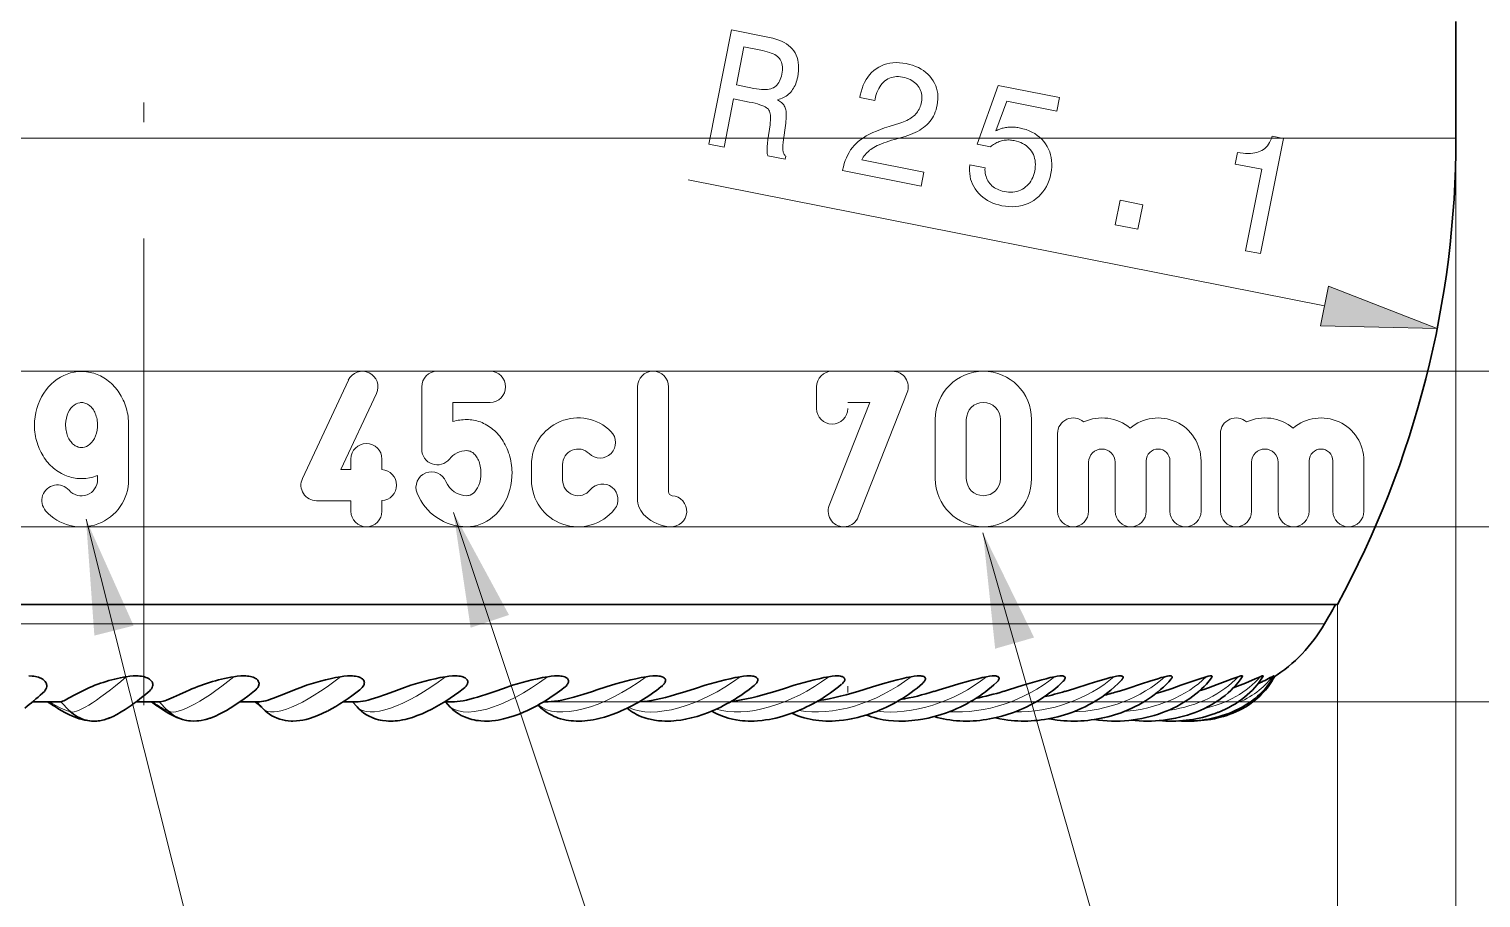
# Model space of a CAD drawing. Extents: x 0 to 420, y 0 to 594.
# Drawn here: x 141.52 to 178.87, y 260.67 to 283.02 of the extents above; entities that cross this region are included whole.
import ezdxf

# ---------------------------------------------------------------- set-up
doc = ezdxf.new("R2010")
doc.units = 0
doc.linetypes.add('DASHDOT', pattern=[18.5, 12, -3, 0.5, -3])

msp = doc.modelspace()

# ---------------------------------------------------------------- linework, layer by layer
at = {"linetype": 'DASHDOT', "lineweight": 13}
msp.add_line((144.475, 518.128), (144.475, 263.401), dxfattribs=at)
at = {"lineweight": 30, "ltscale": 0.075}
msp.add_line((178.225, 280.215), (178.225, 283.215), dxfattribs=at)
at = {"lineweight": 13}
for p, q in [((178.225, 280.215), (114.856, 280.215)), ((178.225, 280.215), (178.225, 238.784)), ((123.064, 274.215), (190.176, 274.215)), ((123.064, 270.215), (190.176, 270.215)), ((131.265, 270.215), (200.548, 270.215)), ((175.175, 268.215), (175.175, 246.641)), ((174.844, 267.715), (117.824, 267.715)), ((154.873, 265.715), (200.548, 265.715))]:
    msp.add_line(p, q, dxfattribs=at)
at = {"lineweight": 13, "ltscale": 0.417151}
msp.add_line((174.846, 275.895), (158.479, 279.145), dxfattribs=at)
at = {"lineweight": 13, "ltscale": 0.033931}
msp.add_line((153.379, 274.215), (152.022, 274.215), dxfattribs=at)
at = {"lineweight": 13, "ltscale": 0.03898}
msp.add_line((162.179, 274.215), (163.738, 274.215), dxfattribs=at)
at = {"lineweight": 13, "ltscale": 0.069773}
msp.add_line((148.554, 271.456), (149.735, 273.984), dxfattribs=at)
at = {"lineweight": 13, "ltscale": 0.040172}
msp.add_line((151.622, 273.815), (151.622, 272.208), dxfattribs=at)
at = {"lineweight": 13, "ltscale": 0.071623}
msp.add_line((157.172, 273.815), (157.172, 270.95), dxfattribs=at)
at = {"lineweight": 13, "ltscale": 0.06756}
msp.add_line((157.972, 273.815), (157.972, 271.113), dxfattribs=at)
at = {"lineweight": 13, "ltscale": 0.013986}
msp.add_line((161.779, 273.255), (161.779, 273.815), dxfattribs=at)
at = {"lineweight": 13, "ltscale": 0.054066}
msp.add_line((149.545, 271.686), (150.46, 273.646), dxfattribs=at)
at = {"lineweight": 13, "ltscale": 0.023931}
msp.add_line((153.379, 273.415), (152.422, 273.415), dxfattribs=at)
at = {"lineweight": 13, "ltscale": 0.012261}
msp.add_line((152.422, 273.415), (152.422, 272.924), dxfattribs=at)
at = {"lineweight": 13, "ltscale": 0.071295}
msp.add_line((163.15, 273.415), (162.105, 270.761), dxfattribs=at)
at = {"lineweight": 13, "ltscale": 0.014293}
msp.add_line((162.579, 273.415), (163.15, 273.415), dxfattribs=at)
at = {"lineweight": 13, "ltscale": 0.085982}
msp.add_line((164.11, 273.668), (162.85, 270.468), dxfattribs=at)
at = {"lineweight": 13, "ltscale": 0.035063}
msp.add_line((144.084, 272.832), (144.084, 271.429), dxfattribs=at)
at = {"lineweight": 13, "ltscale": 0.038042}
for p, q in [((164.831, 271.454), (164.831, 272.976)), ((165.631, 271.454), (165.631, 272.976)), ((166.509, 272.976), (166.509, 271.454)), ((167.309, 272.976), (167.309, 271.454))]:
    msp.add_line(p, q, dxfattribs=at)
at = {"lineweight": 13, "ltscale": 0.05}
for p, q in [((167.977, 272.615), (167.977, 270.615)), ((172.168, 272.615), (172.168, 270.615))]:
    msp.add_line(p, q, dxfattribs=at)
at = {"lineweight": 13, "ltscale": 0.006783}
for p, q in [((149.8, 271.686), (149.8, 271.958)), ((149.8, 270.615), (149.8, 270.886))]:
    msp.add_line(p, q, dxfattribs=at)
at = {"lineweight": 13, "ltscale": 0.006802}
for p, q in [((150.6, 271.686), (150.6, 271.958)), ((150.6, 270.615), (150.6, 270.887))]:
    msp.add_line(p, q, dxfattribs=at)
at = {"lineweight": 13, "ltscale": 0.032392}
for p, q in [((170.26, 271.911), (170.26, 270.615)), ((170.868, 271.911), (170.868, 270.615)), ((171.668, 271.911), (171.668, 270.615)), ((174.45, 271.911), (174.45, 270.615)), ((175.059, 271.911), (175.059, 270.615)), ((175.859, 271.911), (175.859, 270.615))]:
    msp.add_line(p, q, dxfattribs=at)
at = {"lineweight": 13, "ltscale": 0.002643}
msp.add_line((143.284, 271.535), (143.284, 271.429), dxfattribs=at)
at = {"lineweight": 13, "ltscale": 0.006378}
msp.add_line((149.8, 271.686), (149.545, 271.686), dxfattribs=at)
at = {"lineweight": 13, "ltscale": 0.01}
for p, q in [((154.446, 271.815), (154.446, 271.415)), ((155.246, 271.815), (155.246, 271.415))]:
    msp.add_line(p, q, dxfattribs=at)
at = {"lineweight": 13, "ltscale": 0.031471}
for p, q in [((168.777, 271.874), (168.777, 270.615)), ((169.46, 271.874), (169.46, 270.615)), ((172.968, 271.874), (172.968, 270.615)), ((173.65, 271.874), (173.65, 270.615))]:
    msp.add_line(p, q, dxfattribs=at)
at = {"lineweight": 13, "ltscale": 0.022086}
msp.add_line((149.8, 270.886), (148.916, 270.886), dxfattribs=at)
at = {"lineweight": 30}
msp.add_line((175.175, 268.215), (117.533, 268.215), dxfattribs=at)
at = {"lineweight": 13, "ltscale": 0.003986}
msp.add_line((162.579, 265.955), (162.579, 266.115), dxfattribs=at)
at = {"lineweight": 30, "ltscale": 0.004701}
msp.add_line((170.688, 265.981), (170.507, 265.928), dxfattribs=at)
at = {"lineweight": 30, "ltscale": 0.018232}
msp.add_line((142.346, 265.715), (141.617, 265.715), dxfattribs=at)
at = {"lineweight": 30, "ltscale": 0.008572}
msp.add_line((142.575, 265.472), (142.335, 265.717), dxfattribs=at)
at = {"lineweight": 30, "ltscale": 0.01565}
msp.add_line((144.906, 265.715), (144.28, 265.715), dxfattribs=at)
at = {"lineweight": 30, "ltscale": 0.007521}
msp.add_line((145.077, 265.497), (144.87, 265.715), dxfattribs=at)
at = {"lineweight": 30, "ltscale": 0.012758}
msp.add_line((147.461, 265.715), (146.95, 265.715), dxfattribs=at)
at = {"lineweight": 30, "ltscale": 0.006189}
msp.add_line((147.547, 265.533), (147.379, 265.715), dxfattribs=at)
at = {"lineweight": 30, "ltscale": 0.009625}
msp.add_line((149.989, 265.715), (149.604, 265.715), dxfattribs=at)
at = {"lineweight": 30, "ltscale": 0.004496}
msp.add_line((149.961, 265.58), (149.843, 265.715), dxfattribs=at)
at = {"lineweight": 30, "ltscale": 0.006243}
msp.add_line((152.467, 265.715), (152.217, 265.715), dxfattribs=at)
at = {"lineweight": 30, "ltscale": 0.00244}
msp.add_line((152.298, 265.64), (152.236, 265.715), dxfattribs=at)
at = {"lineweight": 30, "ltscale": 0.002699}
msp.add_line((154.873, 265.715), (154.765, 265.715), dxfattribs=at)
at = {"lineweight": 13}
for points in [[(159.005, 280.06), (159.588, 282.999), (160.571, 282.804), (160.655, 282.785), (160.734, 282.762), (160.809, 282.737), (160.878, 282.707), (160.943, 282.674), (161.002, 282.638), (161.056, 282.598), (161.106, 282.555), (161.15, 282.509), (161.19, 282.458), (161.224, 282.405), (161.253, 282.349), (161.277, 282.289), (161.295, 282.227), (161.308, 282.162), (161.316, 282.093), (161.318, 282.022), (161.315, 281.948), (161.307, 281.87), (161.293, 281.79), (161.283, 281.742), (161.271, 281.697), (161.257, 281.653), (161.242, 281.611), (161.225, 281.571), (161.206, 281.533), (161.185, 281.497), (161.163, 281.463), (161.139, 281.43), (161.114, 281.4), (161.087, 281.371), (161.058, 281.345), (161.028, 281.32), (160.996, 281.297), (160.963, 281.276), (160.928, 281.257), (160.891, 281.24), (160.853, 281.225), (160.814, 281.212), (160.772, 281.201), (160.802, 281.184), (160.829, 281.167), (160.854, 281.148), (160.877, 281.129), (160.898, 281.109), (160.917, 281.088), (160.934, 281.067), (160.949, 281.044), (160.962, 281.021), (160.973, 280.997), (160.982, 280.971), (160.989, 280.942), (160.994, 280.91), (160.998, 280.874), (161, 280.836), (161.001, 280.794), (161, 280.75), (160.997, 280.702), (160.992, 280.652), (160.986, 280.598), (160.922, 280.114), (160.918, 280.083), (160.915, 280.054), (160.913, 280.027), (160.911, 280.001), (160.91, 279.977), (160.91, 279.954), (160.91, 279.933), (160.912, 279.913), (160.913, 279.895), (160.916, 279.879), (160.919, 279.863), (160.923, 279.849), (160.928, 279.834), (160.934, 279.821), (160.941, 279.808), (160.948, 279.795), (160.956, 279.783), (160.965, 279.772), (160.975, 279.761), (160.985, 279.751), (160.969, 279.67), (160.525, 279.759), (160.521, 279.77), (160.518, 279.782), (160.515, 279.795), (160.512, 279.809), (160.51, 279.823), (160.508, 279.839), (160.507, 279.856), (160.506, 279.873), (160.506, 279.891), (160.505, 279.911), (160.506, 279.931), (160.506, 279.953), (160.508, 279.976), (160.509, 280), (160.511, 280.026), (160.514, 280.053), (160.516, 280.081), (160.52, 280.11), (160.523, 280.141), (160.527, 280.173), (160.582, 280.558), (160.589, 280.614), (160.594, 280.666), (160.595, 280.715), (160.595, 280.761), (160.592, 280.802), (160.586, 280.84), (160.578, 280.875), (160.567, 280.905), (160.554, 280.932), (160.539, 280.955), (160.519, 280.976), (160.492, 280.997), (160.459, 281.017), (160.42, 281.037), (160.374, 281.056), (160.322, 281.074), (160.263, 281.092), (160.197, 281.11), (160.126, 281.127), (160.047, 281.143), (159.644, 281.223), (159.398, 279.982)], [(160.39, 282.466), (159.91, 282.561), (159.716, 281.583), (160.168, 281.493), (160.236, 281.481), (160.299, 281.472), (160.359, 281.466), (160.415, 281.463), (160.467, 281.463), (160.516, 281.467), (160.561, 281.473), (160.602, 281.483), (160.639, 281.495), (160.673, 281.511), (160.704, 281.53), (160.732, 281.553), (160.759, 281.579), (160.783, 281.609), (160.805, 281.642), (160.825, 281.679), (160.843, 281.72), (160.859, 281.764), (160.873, 281.811), (160.884, 281.862), (160.893, 281.913), (160.899, 281.962), (160.901, 282.008), (160.9, 282.051), (160.895, 282.093), (160.888, 282.131), (160.877, 282.168), (160.862, 282.202), (160.845, 282.233), (160.824, 282.262), (160.8, 282.289), (160.771, 282.315), (160.738, 282.339), (160.701, 282.362), (160.659, 282.383), (160.614, 282.402), (160.564, 282.421), (160.51, 282.437), (160.452, 282.452)], [(162.446, 279.377), (162.449, 279.389), (162.468, 279.475), (162.49, 279.557), (162.517, 279.635), (162.546, 279.709), (162.579, 279.78), (162.616, 279.847), (162.655, 279.91), (162.699, 279.97), (162.746, 280.026), (162.796, 280.078), (162.852, 280.128), (162.914, 280.176), (162.982, 280.223), (163.057, 280.269), (163.138, 280.313), (163.226, 280.356), (163.321, 280.397), (163.422, 280.437), (163.529, 280.476), (163.643, 280.513), (163.921, 280.6), (163.97, 280.616), (164.016, 280.633), (164.06, 280.651), (164.102, 280.67), (164.141, 280.69), (164.179, 280.712), (164.213, 280.734), (164.246, 280.758), (164.276, 280.782), (164.304, 280.808), (164.33, 280.835), (164.354, 280.864), (164.376, 280.894), (164.396, 280.925), (164.414, 280.958), (164.431, 280.992), (164.445, 281.028), (164.458, 281.065), (164.469, 281.104), (164.478, 281.144), (164.486, 281.191), (164.49, 281.236), (164.49, 281.279), (164.487, 281.322), (164.48, 281.364), (164.47, 281.404), (164.456, 281.443), (164.438, 281.481), (164.417, 281.518), (164.393, 281.554), (164.365, 281.587), (164.335, 281.619), (164.302, 281.648), (164.266, 281.674), (164.227, 281.699), (164.185, 281.72), (164.141, 281.74), (164.094, 281.756), (164.045, 281.771), (163.992, 281.783), (163.94, 281.791), (163.889, 281.796), (163.839, 281.796), (163.791, 281.792), (163.745, 281.784), (163.7, 281.773), (163.656, 281.757), (163.615, 281.737), (163.574, 281.712), (163.535, 281.684), (163.499, 281.652), (163.464, 281.617), (163.433, 281.578), (163.404, 281.536), (163.377, 281.491), (163.353, 281.442), (163.331, 281.39), (163.312, 281.335), (163.296, 281.276), (163.282, 281.214), (163.275, 281.179), (162.89, 281.256), (162.902, 281.315), (162.923, 281.406), (162.948, 281.492), (162.978, 281.573), (163.012, 281.648), (163.051, 281.719), (163.095, 281.785), (163.143, 281.846), (163.195, 281.903), (163.252, 281.954), (163.313, 282), (163.378, 282.041), (163.446, 282.076), (163.517, 282.104), (163.59, 282.126), (163.666, 282.142), (163.744, 282.152), (163.825, 282.156), (163.909, 282.153), (163.996, 282.144), (164.085, 282.13), (164.17, 282.11), (164.25, 282.087), (164.326, 282.059), (164.398, 282.027), (164.466, 281.991), (164.529, 281.951), (164.588, 281.906), (164.642, 281.858), (164.693, 281.805), (164.739, 281.748), (164.78, 281.688), (164.815, 281.626), (164.844, 281.562), (164.867, 281.496), (164.884, 281.429), (164.895, 281.359), (164.901, 281.287), (164.9, 281.213), (164.893, 281.138), (164.881, 281.06), (164.867, 281), (164.851, 280.943), (164.832, 280.887), (164.81, 280.834), (164.785, 280.783), (164.757, 280.734), (164.726, 280.687), (164.693, 280.642), (164.657, 280.599), (164.618, 280.559), (164.576, 280.52), (164.531, 280.484), (164.482, 280.449), (164.431, 280.416), (164.377, 280.385), (164.319, 280.356), (164.259, 280.329), (164.196, 280.303), (164.129, 280.28), (164.059, 280.258), (163.786, 280.181), (163.71, 280.159), (163.638, 280.136), (163.571, 280.113), (163.507, 280.09), (163.448, 280.066), (163.392, 280.043), (163.341, 280.02), (163.294, 279.996), (163.251, 279.973), (163.212, 279.949), (163.177, 279.925), (163.143, 279.9), (163.111, 279.873), (163.081, 279.846), (163.053, 279.817), (163.027, 279.787), (163.003, 279.756), (162.981, 279.724), (162.961, 279.691), (162.943, 279.657), (164.539, 279.34), (164.467, 278.976)], [(165.719, 279.525), (166.112, 279.446), (166.111, 279.4), (166.113, 279.355), (166.118, 279.311), (166.126, 279.269), (166.137, 279.229), (166.15, 279.19), (166.166, 279.153), (166.185, 279.117), (166.207, 279.083), (166.232, 279.05), (166.259, 279.019), (166.289, 278.99), (166.32, 278.964), (166.354, 278.939), (166.39, 278.918), (166.429, 278.898), (166.469, 278.88), (166.512, 278.865), (166.557, 278.852), (166.604, 278.841), (166.663, 278.832), (166.72, 278.826), (166.775, 278.824), (166.828, 278.827), (166.88, 278.833), (166.93, 278.844), (166.979, 278.859), (167.026, 278.877), (167.072, 278.9), (167.116, 278.927), (167.157, 278.957), (167.196, 278.991), (167.231, 279.027), (167.263, 279.066), (167.292, 279.108), (167.318, 279.154), (167.341, 279.202), (167.36, 279.253), (167.376, 279.307), (167.39, 279.365), (167.4, 279.424), (167.405, 279.481), (167.407, 279.537), (167.405, 279.591), (167.399, 279.643), (167.388, 279.693), (167.374, 279.742), (167.356, 279.789), (167.333, 279.834), (167.307, 279.878), (167.277, 279.919), (167.243, 279.957), (167.207, 279.992), (167.168, 280.024), (167.125, 280.052), (167.079, 280.078), (167.03, 280.101), (166.978, 280.12), (166.923, 280.137), (166.864, 280.15), (166.83, 280.156), (166.796, 280.161), (166.763, 280.164), (166.73, 280.166), (166.697, 280.166), (166.664, 280.165), (166.632, 280.162), (166.6, 280.157), (166.569, 280.152), (166.538, 280.144), (166.507, 280.136), (166.476, 280.125), (166.447, 280.114), (166.417, 280.101), (166.388, 280.086), (166.36, 280.07), (166.332, 280.052), (166.304, 280.033), (166.277, 280.013), (166.25, 279.991), (165.913, 280.058), (166.454, 281.571), (168.026, 281.259), (167.957, 280.911), (166.669, 281.167), (166.394, 280.399), (166.419, 280.413), (166.444, 280.425), (166.471, 280.437), (166.497, 280.448), (166.525, 280.458), (166.553, 280.466), (166.581, 280.474), (166.611, 280.481), (166.64, 280.486), (166.671, 280.491), (166.702, 280.494), (166.733, 280.497), (166.764, 280.498), (166.796, 280.498), (166.828, 280.497), (166.861, 280.496), (166.893, 280.493), (166.927, 280.488), (166.96, 280.483), (166.994, 280.477), (167.082, 280.457), (167.166, 280.432), (167.245, 280.402), (167.319, 280.368), (167.389, 280.329), (167.454, 280.285), (167.515, 280.237), (167.571, 280.184), (167.622, 280.126), (167.669, 280.064), (167.711, 279.998), (167.746, 279.93), (167.775, 279.859), (167.798, 279.787), (167.815, 279.712), (167.825, 279.635), (167.829, 279.555), (167.828, 279.474), (167.82, 279.39), (167.805, 279.304), (167.784, 279.213), (167.758, 279.128), (167.727, 279.047), (167.69, 278.971), (167.649, 278.899), (167.602, 278.832), (167.55, 278.77), (167.493, 278.712), (167.431, 278.659), (167.364, 278.611), (167.293, 278.568), (167.219, 278.532), (167.143, 278.503), (167.065, 278.479), (166.984, 278.462), (166.901, 278.452), (166.815, 278.448), (166.728, 278.451), (166.637, 278.46), (166.545, 278.475), (166.463, 278.494), (166.386, 278.516), (166.312, 278.543), (166.242, 278.574), (166.176, 278.609), (166.114, 278.648), (166.055, 278.692), (166, 278.739), (165.949, 278.791), (165.902, 278.847), (165.859, 278.906), (165.821, 278.966), (165.79, 279.029), (165.763, 279.094), (165.742, 279.161), (165.727, 279.229), (165.717, 279.3), (165.712, 279.373), (165.713, 279.448)], [(172.815, 277.318), (173.23, 279.411), (172.544, 279.547), (172.603, 279.847), (172.677, 279.835), (172.748, 279.826), (172.816, 279.82), (172.88, 279.818), (172.941, 279.819), (172.998, 279.824), (173.052, 279.832), (173.102, 279.843), (173.15, 279.857), (173.193, 279.875), (173.234, 279.896), (173.273, 279.921), (173.309, 279.95), (173.343, 279.983), (173.375, 280.019), (173.405, 280.06), (173.432, 280.104), (173.457, 280.152), (173.479, 280.204), (173.5, 280.26), (173.787, 280.203), (173.199, 277.242)], [(169.461, 277.984), (169.586, 278.615), (170.171, 278.499), (170.046, 277.868)], [(174.744, 275.384), (177.743, 275.32), (174.947, 276.406)], [(142.873, 273.411), (142.849, 273.41), (142.824, 273.407), (142.777, 273.395), (142.73, 273.375), (142.684, 273.346), (142.641, 273.31), (142.6, 273.265), (142.563, 273.212), (142.53, 273.152), (142.503, 273.084), (142.482, 273.011), (142.468, 272.934), (142.462, 272.854), (142.462, 272.813), (142.464, 272.773), (142.468, 272.733), (142.474, 272.694), (142.481, 272.655), (142.491, 272.617), (142.502, 272.581), (142.515, 272.546), (142.53, 272.512), (142.546, 272.481), (142.563, 272.451), (142.582, 272.423), (142.602, 272.397), (142.622, 272.373), (142.643, 272.352), (142.665, 272.332), (142.688, 272.315), (142.711, 272.3), (142.734, 272.287), (142.758, 272.276), (142.782, 272.267), (142.806, 272.261), (142.831, 272.256), (142.855, 272.254), (142.879, 272.253), (142.903, 272.255), (142.951, 272.264), (142.998, 272.281), (143.045, 272.306), (143.089, 272.34), (143.131, 272.381), (143.169, 272.431), (143.204, 272.489), (143.233, 272.554), (143.257, 272.625), (143.273, 272.701), (143.282, 272.78), (143.283, 272.861), (143.281, 272.901), (143.276, 272.941), (143.27, 272.98), (143.262, 273.019), (143.252, 273.056), (143.24, 273.092), (143.226, 273.127), (143.211, 273.16), (143.195, 273.191), (143.177, 273.221), (143.159, 273.248), (143.139, 273.273), (143.118, 273.297), (143.096, 273.318), (143.074, 273.336), (143.051, 273.353), (143.028, 273.368), (143.005, 273.38), (142.981, 273.39), (142.957, 273.399), (142.933, 273.405), (142.909, 273.409)]]:
    msp.add_lwpolyline(points, close=True, dxfattribs=at)
for points in [[(144.084, 272.832), (144.083, 272.888), (144.08, 272.944), (144.075, 273), (144.068, 273.055), (144.059, 273.11), (144.048, 273.165), (144.035, 273.219), (144.021, 273.272), (144.004, 273.324), (143.986, 273.376), (143.966, 273.427), (143.944, 273.476), (143.92, 273.525), (143.895, 273.572), (143.868, 273.618), (143.84, 273.662), (143.81, 273.705), (143.779, 273.747), (143.746, 273.787), (143.712, 273.826), (143.677, 273.863), (143.641, 273.898), (143.604, 273.931), (143.565, 273.963), (143.526, 273.993), (143.486, 274.021), (143.445, 274.047), (143.403, 274.072), (143.36, 274.094), (143.317, 274.115), (143.274, 274.133), (143.229, 274.15), (143.185, 274.164), (143.14, 274.177), (143.094, 274.188), (143.048, 274.196), (143.003, 274.203), (142.957, 274.207), (142.91, 274.21), (142.864, 274.211), (142.818, 274.209), (142.772, 274.206), (142.68, 274.193), (142.59, 274.173), (142.501, 274.144), (142.413, 274.108), (142.329, 274.064), (142.247, 274.012), (142.168, 273.953), (142.093, 273.887), (142.023, 273.815), (141.958, 273.735), (141.898, 273.65), (141.844, 273.559), (141.796, 273.463), (141.755, 273.363), (141.721, 273.259), (141.694, 273.152), (141.676, 273.042), (141.665, 272.931), (141.662, 272.819), (141.663, 272.763), (141.666, 272.707), (141.672, 272.651), (141.679, 272.596), (141.689, 272.541), (141.7, 272.486), (141.713, 272.433), (141.729, 272.38), (141.746, 272.327), (141.764, 272.276), (141.785, 272.226), (141.807, 272.176), (141.831, 272.128), (141.857, 272.081), (141.884, 272.036), (141.913, 271.991), (141.943, 271.948), (141.974, 271.907), (142.007, 271.867), (142.041, 271.829), (142.077, 271.793), (142.113, 271.758), (142.151, 271.725), (142.189, 271.693), (142.229, 271.664), (142.269, 271.636), (142.311, 271.611), (142.353, 271.587), (142.395, 271.565), (142.438, 271.545), (142.482, 271.527), (142.527, 271.511), (142.571, 271.496), (142.617, 271.484), (142.662, 271.474), (142.708, 271.466), (142.754, 271.46), (142.8, 271.456), (142.846, 271.453), (142.892, 271.453), (142.984, 271.459), (143.076, 271.473), (143.166, 271.494), (143.255, 271.524), (143.284, 271.535)], [(152.784, 270.215), (152.829, 270.216), (152.873, 270.219), (152.961, 270.231), (153.048, 270.251), (153.134, 270.279), (153.218, 270.315), (153.3, 270.358), (153.379, 270.409), (153.455, 270.468), (153.528, 270.534), (153.596, 270.607), (153.66, 270.687), (153.718, 270.773), (153.771, 270.865), (153.817, 270.963), (153.857, 271.065), (153.89, 271.171), (153.916, 271.281), (153.934, 271.393), (153.944, 271.506), (153.946, 271.621), (153.944, 271.678), (153.94, 271.735), (153.934, 271.792), (153.926, 271.848), (153.917, 271.904), (153.905, 271.959), (153.891, 272.014), (153.876, 272.068), (153.858, 272.121), (153.839, 272.173), (153.818, 272.223), (153.796, 272.273), (153.771, 272.321), (153.746, 272.369), (153.718, 272.414), (153.69, 272.458), (153.66, 272.501), (153.628, 272.542), (153.596, 272.581), (153.562, 272.619), (153.527, 272.655), (153.491, 272.689), (153.454, 272.721), (153.416, 272.752), (153.377, 272.78), (153.337, 272.807), (153.297, 272.831), (153.256, 272.854), (153.215, 272.875), (153.173, 272.894), (153.13, 272.911), (153.087, 272.925), (153.044, 272.938), (153, 272.949), (152.956, 272.958), (152.912, 272.965), (152.868, 272.969), (152.824, 272.972), (152.784, 272.973)], [(152.784, 271.015), (152.806, 271.016), (152.827, 271.019), (152.869, 271.031), (152.911, 271.051), (152.951, 271.08), (152.99, 271.118), (153.027, 271.165), (153.061, 271.221), (153.091, 271.286), (153.115, 271.358), (153.133, 271.437), (153.143, 271.52), (153.146, 271.606), (153.145, 271.649), (153.141, 271.691), (153.136, 271.733), (153.128, 271.775), (153.119, 271.814), (153.108, 271.853), (153.096, 271.89), (153.081, 271.925), (153.066, 271.957), (153.05, 271.988), (153.032, 272.016), (153.013, 272.042), (152.994, 272.066), (152.974, 272.087), (152.954, 272.105), (152.933, 272.122), (152.912, 272.136), (152.891, 272.147), (152.87, 272.157), (152.848, 272.164), (152.827, 272.169), (152.805, 272.172), (152.784, 272.173)], [(142.987, 270.408), (165.76, 179.828), (240.279, 179.828)], [(152.439, 270.584), (178.153, 193.497), (227.506, 193.497)], [(166.059, 270.062), (183.824, 208.099), (245.534, 208.099)]]:
    msp.add_lwpolyline(points, dxfattribs=at)
at = {"lineweight": 30}
for points in [[(141.518, 266.38), (141.604, 266.375), (141.646, 266.37), (141.686, 266.363), (141.725, 266.354), (141.762, 266.343), (141.797, 266.33), (141.828, 266.316), (141.857, 266.301), (141.883, 266.284), (141.905, 266.266), (141.923, 266.248), (141.939, 266.23), (141.952, 266.211), (141.962, 266.193), (141.969, 266.174), (141.974, 266.156), (141.976, 266.137), (141.975, 266.102), (141.967, 266.069), (141.954, 266.037), (141.937, 266.008), (141.916, 265.98), (141.88, 265.942), (141.867, 265.93)], [(144.024, 266.357), (144.111, 266.37), (144.199, 266.378), (144.287, 266.379), (144.331, 266.378), (144.374, 266.375), (144.415, 266.369), (144.455, 266.362), (144.493, 266.353), (144.528, 266.341), (144.561, 266.329), (144.591, 266.314), (144.617, 266.298), (144.639, 266.281), (144.658, 266.263), (144.674, 266.245), (144.686, 266.226), (144.695, 266.208), (144.701, 266.189), (144.705, 266.17), (144.706, 266.151), (144.704, 266.133), (144.701, 266.115), (144.688, 266.081), (144.67, 266.048), (144.647, 266.018), (144.62, 265.989), (144.59, 265.962)], [(146.789, 266.357), (146.878, 266.37), (146.966, 266.378), (147.054, 266.38), (147.097, 266.378), (147.138, 266.375), (147.179, 266.37), (147.217, 266.362), (147.254, 266.353), (147.287, 266.342), (147.318, 266.33), (147.345, 266.315), (147.369, 266.3), (147.389, 266.283), (147.406, 266.266), (147.418, 266.247), (147.428, 266.229), (147.434, 266.21), (147.437, 266.191), (147.437, 266.173), (147.435, 266.154), (147.431, 266.136), (147.424, 266.118), (147.406, 266.084), (147.381, 266.051), (147.352, 266.021), (147.319, 265.992)], [(149.534, 266.357), (149.402, 266.334), (149.271, 266.307), (149.143, 266.277), (149.017, 266.245), (148.895, 266.21), (148.777, 266.174), (148.662, 266.136), (148.553, 266.097), (148.347, 266.02), (148.251, 265.981)], [(149.534, 266.357), (149.623, 266.37), (149.712, 266.378), (149.799, 266.38), (149.841, 266.378), (149.882, 266.375), (149.921, 266.37), (149.958, 266.362), (149.992, 266.353), (150.024, 266.342), (150.052, 266.33), (150.077, 266.315), (150.098, 266.3), (150.115, 266.283), (150.128, 266.265), (150.138, 266.247), (150.144, 266.228), (150.147, 266.21), (150.146, 266.191), (150.143, 266.172), (150.138, 266.154), (150.13, 266.136), (150.12, 266.118), (150.094, 266.083), (150.063, 266.051), (150.027, 266.02)], [(152.233, 266.357), (152.1, 266.334), (151.968, 266.307), (151.837, 266.277), (151.709, 266.245), (151.584, 266.21), (151.461, 266.174), (151.342, 266.136), (151.115, 266.058), (150.904, 265.981)], [(152.233, 266.357), (152.323, 266.37), (152.412, 266.378), (152.497, 266.379), (152.538, 266.378), (152.578, 266.374), (152.616, 266.369), (152.651, 266.362), (152.683, 266.352), (152.712, 266.341), (152.738, 266.328), (152.76, 266.314), (152.777, 266.298), (152.791, 266.281), (152.801, 266.263), (152.806, 266.245), (152.809, 266.226), (152.808, 266.207), (152.804, 266.188), (152.797, 266.169), (152.787, 266.151), (152.776, 266.132), (152.762, 266.115), (152.729, 266.08), (152.691, 266.048)], [(154.862, 266.357), (154.729, 266.334), (154.597, 266.307), (154.465, 266.277), (154.336, 266.245), (154.207, 266.21), (154.082, 266.174), (153.958, 266.136), (153.722, 266.058), (153.499, 265.981)], [(154.862, 266.357), (154.952, 266.37), (155.04, 266.378), (155.124, 266.379), (155.164, 266.378), (155.202, 266.374), (155.238, 266.368), (155.271, 266.361), (155.301, 266.351), (155.327, 266.339), (155.35, 266.326), (155.368, 266.311), (155.382, 266.295), (155.391, 266.277), (155.397, 266.259), (155.399, 266.24), (155.397, 266.221), (155.392, 266.202), (155.383, 266.183), (155.372, 266.164), (155.359, 266.145), (155.343, 266.127), (155.306, 266.091), (155.285, 266.074)], [(157.397, 266.357), (157.266, 266.334), (157.134, 266.307), (157.003, 266.277), (156.873, 266.245), (156.743, 266.21), (156.615, 266.174), (156.366, 266.097), (156.127, 266.02), (156.011, 265.981)], [(157.397, 266.357), (157.483, 266.37), (157.567, 266.378), (157.646, 266.38), (157.684, 266.378), (157.719, 266.375), (157.752, 266.37), (157.783, 266.363), (157.81, 266.354), (157.834, 266.343), (157.854, 266.33), (157.87, 266.316), (157.881, 266.3), (157.889, 266.283), (157.893, 266.266), (157.892, 266.248), (157.888, 266.229), (157.881, 266.21), (157.871, 266.192), (157.859, 266.173), (157.843, 266.155), (157.807, 266.119), (157.786, 266.101)], [(159.814, 266.357), (159.686, 266.334), (159.557, 266.307), (159.427, 266.277), (159.297, 266.245), (159.168, 266.21), (158.912, 266.136), (158.662, 266.058), (158.42, 265.981)], [(159.814, 266.357), (159.9, 266.37), (159.982, 266.378), (160.059, 266.379), (160.094, 266.378), (160.128, 266.374), (160.158, 266.369), (160.186, 266.361), (160.21, 266.351), (160.23, 266.34), (160.246, 266.327), (160.258, 266.312), (160.265, 266.296), (160.268, 266.278), (160.267, 266.26), (160.263, 266.242), (160.254, 266.223), (160.243, 266.204), (160.228, 266.185), (160.211, 266.166), (160.192, 266.147), (160.17, 266.129)], [(162.093, 266.357), (161.969, 266.334), (161.843, 266.307), (161.716, 266.277), (161.588, 266.245), (161.46, 266.21), (161.203, 266.136), (160.95, 266.058), (160.702, 265.981)], [(162.093, 266.357), (162.177, 266.37), (162.257, 266.378), (162.294, 266.379), (162.33, 266.379), (162.363, 266.377), (162.394, 266.373), (162.422, 266.367), (162.446, 266.359), (162.467, 266.349), (162.483, 266.337), (162.494, 266.323), (162.501, 266.307), (162.504, 266.29), (162.502, 266.272), (162.496, 266.253), (162.487, 266.234), (162.473, 266.215), (162.457, 266.195), (162.438, 266.176), (162.416, 266.156)], [(164.212, 266.357), (164.093, 266.334), (163.972, 266.307), (163.848, 266.277), (163.724, 266.245), (163.471, 266.174), (163.216, 266.097), (162.837, 265.981)], [(164.212, 266.357), (164.29, 266.37), (164.364, 266.378), (164.398, 266.379), (164.431, 266.379), (164.461, 266.378), (164.488, 266.374), (164.513, 266.369), (164.534, 266.361), (164.551, 266.352), (164.565, 266.34), (164.574, 266.327), (164.578, 266.312), (164.579, 266.296), (164.575, 266.279), (164.567, 266.261), (164.556, 266.242), (164.542, 266.223), (164.524, 266.204), (164.503, 266.185)], [(166.153, 266.357), (166.04, 266.334), (165.924, 266.307), (165.806, 266.277), (165.685, 266.245), (165.438, 266.174), (165.186, 266.097), (164.933, 266.02), (164.806, 265.981)], [(166.153, 266.357), (166.228, 266.37), (166.297, 266.378), (166.329, 266.379), (166.359, 266.379), (166.386, 266.377), (166.411, 266.373), (166.432, 266.367), (166.449, 266.359), (166.462, 266.349), (166.471, 266.336), (166.475, 266.322), (166.475, 266.307), (166.47, 266.29), (166.461, 266.272), (166.448, 266.253), (166.432, 266.234), (166.413, 266.214)], [(167.897, 266.357), (167.791, 266.334), (167.682, 266.307), (167.569, 266.277), (167.336, 266.21), (167.093, 266.136), (166.717, 266.02), (166.591, 265.981)], [(167.897, 266.357), (167.968, 266.37), (168.033, 266.378), (168.063, 266.38), (168.089, 266.379), (168.113, 266.377), (168.134, 266.372), (168.15, 266.365), (168.163, 266.356), (168.171, 266.345), (168.175, 266.332), (168.174, 266.317), (168.168, 266.3), (168.158, 266.282), (168.144, 266.263), (168.126, 266.244)], [(169.429, 266.357), (169.331, 266.334), (169.23, 266.307), (169.015, 266.245), (168.787, 266.174), (168.425, 266.058), (168.175, 265.981)], [(169.429, 266.357), (169.492, 266.37), (169.549, 266.378), (169.574, 266.379), (169.596, 266.379), (169.616, 266.377), (169.633, 266.374), (169.647, 266.368), (169.656, 266.36), (169.662, 266.349), (169.663, 266.337), (169.66, 266.324), (169.653, 266.308), (169.642, 266.291), (169.627, 266.273)], [(170.735, 266.357), (170.646, 266.334), (170.553, 266.307), (170.354, 266.245), (170.138, 266.174), (169.789, 266.058), (169.545, 265.981)], [(170.902, 266.302), (170.838, 266.229), (170.771, 266.158), (170.701, 266.09), (170.629, 266.025), (170.548, 265.956), (170.464, 265.891), (170.392, 265.838), (170.319, 265.787), (170.236, 265.734), (170.152, 265.684), (170.065, 265.635), (169.977, 265.59), (169.888, 265.546), (169.798, 265.506), (169.706, 265.468), (169.612, 265.432)], [(171.94, 266.329), (171.876, 266.249), (171.805, 266.168), (171.745, 266.105), (171.682, 266.044), (171.61, 265.979), (171.536, 265.916), (171.458, 265.856), (171.379, 265.798), (171.27, 265.725), (171.158, 265.658), (171.042, 265.594), (170.954, 265.55), (170.864, 265.509), (170.772, 265.47), (170.68, 265.434)], [(171.803, 266.357), (171.641, 266.307), (171.458, 266.245), (171.15, 266.136), (170.925, 266.058), (170.688, 265.981)], [(170.735, 266.357), (170.793, 266.37), (170.843, 266.378), (170.865, 266.38), (170.884, 266.379), (170.9, 266.377), (170.912, 266.372), (170.921, 266.366), (170.926, 266.357), (170.927, 266.346), (170.923, 266.333), (170.915, 266.319), (170.902, 266.302)], [(172.73, 266.351), (172.677, 266.278), (172.62, 266.206), (172.56, 266.136), (172.497, 266.068), (172.434, 266.006), (172.368, 265.945), (172.287, 265.877), (172.204, 265.812), (172.124, 265.755), (172.043, 265.701), (171.959, 265.65), (171.873, 265.601), (171.761, 265.543), (171.646, 265.49), (171.515, 265.437)], [(172.624, 266.357), (172.47, 266.302), (172.291, 266.234), (172.087, 266.156), (171.862, 266.073), (171.742, 266.031), (171.619, 265.99)], [(171.803, 266.357), (171.855, 266.371), (171.898, 266.378), (171.916, 266.38), (171.931, 266.379), (171.942, 266.376), (171.95, 266.371), (171.954, 266.364), (171.954, 266.354), (171.949, 266.343), (171.94, 266.329)], [(173.545, 266.378), (173.483, 266.274), (173.437, 266.205), (173.388, 266.138), (173.348, 266.089), (173.308, 266.04), (173.265, 265.994), (173.221, 265.948), (173.171, 265.9), (173.12, 265.853), (173.046, 265.791), (172.969, 265.731), (172.889, 265.675), (172.807, 265.623), (172.724, 265.574), (172.638, 265.528), (172.55, 265.485), (172.461, 265.446)], [(173.19, 266.357), (173.058, 266.302), (172.808, 266.194), (172.608, 266.112), (172.499, 266.07)], [(173.554, 266.358), (173.526, 266.306), (173.497, 266.255), (173.444, 266.171), (173.408, 266.119), (173.368, 266.066), (173.323, 266.01), (173.276, 265.957), (173.227, 265.905), (173.178, 265.857), (173.128, 265.812), (173.077, 265.768), (173.024, 265.725), (172.969, 265.685), (172.913, 265.646), (172.82, 265.586), (172.71, 265.524), (172.638, 265.487), (172.565, 265.453)], [(172.624, 266.357), (172.669, 266.371), (172.688, 266.376), (172.704, 266.379), (172.718, 266.38), (172.728, 266.379), (172.733, 266.377), (172.735, 266.375), (172.737, 266.37), (172.738, 266.367), (172.736, 266.362), (172.73, 266.351)], [(173.19, 266.357), (173.227, 266.371), (173.241, 266.376), (173.253, 266.379), (173.262, 266.38), (173.266, 266.379), (173.269, 266.377), (173.269, 266.375), (173.269, 266.372), (173.267, 266.368)], [(173.495, 266.357), (173.523, 266.371), (173.534, 266.376), (173.541, 266.379), (173.542, 266.38), (173.543, 266.38), (173.545, 266.379), (173.545, 266.378)], [(142.867, 265.981), (142.714, 265.902), (142.535, 265.802), (142.448, 265.755), (142.414, 265.738), (142.385, 265.725), (142.363, 265.718), (142.346, 265.715)], [(145.564, 265.981), (145.389, 265.902), (145.239, 265.832), (145.114, 265.776), (145.061, 265.755), (145.014, 265.738), (144.972, 265.725), (144.936, 265.718), (144.906, 265.715)], [(148.251, 265.981), (147.967, 265.865), (147.806, 265.802), (147.735, 265.776), (147.669, 265.755), (147.609, 265.738), (147.554, 265.725), (147.504, 265.718), (147.461, 265.715)], [(150.904, 265.981), (150.69, 265.902), (150.497, 265.832), (150.409, 265.802), (150.325, 265.776), (150.248, 265.755), (150.175, 265.738), (150.108, 265.725), (150.046, 265.718), (149.989, 265.715)], [(153.499, 265.981), (153.268, 265.902), (153.159, 265.865), (153.056, 265.832), (152.957, 265.802), (152.863, 265.776), (152.774, 265.755), (152.69, 265.738), (152.611, 265.725), (152.536, 265.718), (152.467, 265.715)], [(156.011, 265.981), (155.766, 265.902), (155.649, 265.865), (155.537, 265.832), (155.429, 265.802), (155.325, 265.776), (155.226, 265.755), (155.131, 265.738), (155.04, 265.725), (154.954, 265.718), (154.873, 265.715)], [(158.42, 265.981), (158.148, 265.897), (158.017, 265.859), (157.891, 265.825), (157.769, 265.794), (157.651, 265.769), (157.537, 265.747), (157.428, 265.731), (157.323, 265.721), (157.223, 265.715)], [(160.702, 265.981), (160.55, 265.935), (160.4, 265.892), (160.255, 265.852), (160.112, 265.816), (159.974, 265.785), (159.841, 265.759), (159.711, 265.739), (159.586, 265.725)], [(162.837, 265.981), (162.686, 265.937), (162.536, 265.895), (162.39, 265.856), (162.245, 265.82), (162.104, 265.79), (161.966, 265.764), (161.831, 265.743)], [(168.126, 266.244), (168.06, 266.18), (167.991, 266.118), (167.921, 266.057), (167.849, 265.998), (167.772, 265.939), (167.693, 265.882), (167.612, 265.827), (167.53, 265.774), (167.407, 265.701), (167.282, 265.633), (167.185, 265.584), (167.095, 265.543), (167.005, 265.503), (166.913, 265.466), (166.821, 265.431)], [(169.627, 266.273), (169.536, 266.18), (169.444, 266.093), (169.348, 266.01), (169.272, 265.949), (169.194, 265.89), (169.114, 265.834), (169.032, 265.78), (168.948, 265.728), (168.863, 265.678), (168.776, 265.631), (168.688, 265.586), (168.598, 265.544), (168.507, 265.504), (168.415, 265.466), (168.322, 265.431)], [(151.756, 265.46), (151.632, 265.405), (151.509, 265.356), (151.384, 265.312), (151.259, 265.276), (151.194, 265.26), (151.128, 265.246), (151.063, 265.235), (150.997, 265.226), (150.942, 265.22), (150.884, 265.216), (150.825, 265.215), (150.767, 265.216), (150.707, 265.219), (150.611, 265.231), (150.562, 265.239), (150.514, 265.25), (150.45, 265.268), (150.386, 265.289), (150.348, 265.304), (150.273, 265.339), (150.201, 265.379), (150.135, 265.422), (150.073, 265.471), (150.053, 265.487), (150.006, 265.532), (149.961, 265.58)], [(154.26, 265.451), (154.128, 265.396), (153.996, 265.348), (153.856, 265.304), (153.729, 265.271), (153.66, 265.256), (153.592, 265.243), (153.524, 265.232), (153.43, 265.222), (153.365, 265.217), (153.299, 265.215), (153.234, 265.215), (153.14, 265.221), (153.083, 265.227), (153.026, 265.235), (152.969, 265.245), (152.913, 265.258), (152.862, 265.273), (152.792, 265.296), (152.723, 265.323), (152.64, 265.363), (152.559, 265.41), (152.546, 265.418), (152.481, 265.465), (152.418, 265.516), (152.356, 265.575), (152.298, 265.64)], [(156.683, 265.444), (156.551, 265.393), (156.4, 265.341), (156.324, 265.318), (156.18, 265.28), (156.108, 265.264), (156.035, 265.25), (155.962, 265.238), (155.889, 265.229), (155.816, 265.222), (155.741, 265.217), (155.666, 265.215), (155.591, 265.216), (155.523, 265.219), (155.464, 265.225), (155.401, 265.232), (155.338, 265.243), (155.272, 265.256), (155.195, 265.276), (155.135, 265.295), (155.08, 265.315), (155.025, 265.338), (154.965, 265.365), (154.901, 265.399), (154.841, 265.436), (154.77, 265.486), (154.725, 265.521), (154.681, 265.559), (154.612, 265.627)], [(159.001, 265.439), (158.853, 265.385), (158.705, 265.337), (158.556, 265.296), (158.408, 265.264), (158.286, 265.243), (158.166, 265.227), (158.107, 265.222), (158.029, 265.217), (157.953, 265.215), (157.878, 265.216), (157.8, 265.219), (157.715, 265.226), (157.608, 265.24), (157.501, 265.261), (157.448, 265.274), (157.388, 265.291), (157.332, 265.309), (157.278, 265.329), (157.198, 265.363), (157.146, 265.388), (157.093, 265.416), (157.041, 265.447), (156.99, 265.48), (156.947, 265.51), (156.903, 265.544)], [(142.351, 265.49), (142.456, 265.432), (142.56, 265.38), (142.624, 265.35), (142.729, 265.308), (142.815, 265.278), (142.9, 265.254), (142.955, 265.241), (143.027, 265.228), (143.083, 265.221), (143.15, 265.216), (143.238, 265.216), (143.303, 265.221), (143.38, 265.232), (143.457, 265.25), (143.525, 265.271), (143.59, 265.297)], [(143.996, 265.514), (143.894, 265.45), (143.778, 265.384), (143.688, 265.338), (143.641, 265.317), (143.585, 265.293), (143.501, 265.264), (143.457, 265.251), (143.411, 265.24), (143.339, 265.226), (143.263, 265.217), (143.196, 265.215), (143.128, 265.217), (143.074, 265.223), (143.001, 265.236), (142.94, 265.252), (142.881, 265.272), (142.824, 265.296), (142.769, 265.324), (142.716, 265.356), (142.666, 265.391), (142.619, 265.43), (142.575, 265.472)], [(146.599, 265.49), (146.548, 265.461), (146.498, 265.434), (146.447, 265.408), (146.396, 265.383), (146.336, 265.355), (146.275, 265.329), (146.231, 265.312), (146.187, 265.295), (146.147, 265.282), (146.106, 265.269), (146.065, 265.258), (146.023, 265.247), (145.946, 265.232), (145.892, 265.224), (145.837, 265.218), (145.758, 265.215), (145.678, 265.218), (145.623, 265.223), (145.579, 265.23), (145.536, 265.239), (145.535, 265.239), (145.469, 265.257), (145.403, 265.279), (145.342, 265.306), (145.283, 265.337), (145.232, 265.368), (145.183, 265.402), (145.174, 265.41), (145.124, 265.452), (145.077, 265.497)], [(146.599, 265.49), (146.498, 265.434), (146.396, 265.383), (146.336, 265.355), (146.231, 265.312), (146.147, 265.282), (146.065, 265.258), (146.023, 265.247), (145.946, 265.232), (145.892, 265.224), (145.837, 265.218), (145.758, 265.215), (145.678, 265.218), (145.623, 265.223), (145.579, 265.23), (145.535, 265.239), (145.469, 265.257), (145.403, 265.279), (145.342, 265.306), (145.283, 265.337), (145.232, 265.368), (145.174, 265.41), (145.124, 265.452), (145.077, 265.497)], [(149.194, 265.473), (149.062, 265.409), (148.967, 265.367), (148.852, 265.322), (148.736, 265.283), (148.646, 265.259), (148.566, 265.241), (148.485, 265.228), (148.404, 265.219), (148.309, 265.215), (148.261, 265.216), (148.189, 265.221), (148.118, 265.23), (148.047, 265.244), (147.973, 265.264), (147.9, 265.29), (147.827, 265.323), (147.768, 265.355), (147.708, 265.393), (147.65, 265.436), (147.597, 265.482), (147.547, 265.533)], [(161.194, 265.436), (161.039, 265.381), (160.883, 265.333), (160.727, 265.293), (160.648, 265.276), (160.569, 265.26), (160.469, 265.244), (160.382, 265.233), (160.257, 265.221), (160.176, 265.217), (160.097, 265.215), (160.018, 265.216), (159.944, 265.219), (159.876, 265.224), (159.802, 265.232), (159.71, 265.245), (159.617, 265.264), (159.508, 265.291), (159.437, 265.313), (159.383, 265.332), (159.313, 265.36), (159.216, 265.404), (159.148, 265.44), (159.089, 265.475)], [(163.24, 265.433), (163.079, 265.378), (162.917, 265.33), (162.836, 265.309), (162.754, 265.29), (162.673, 265.273), (162.587, 265.258), (162.473, 265.24), (162.363, 265.228), (162.265, 265.22), (162.183, 265.216), (162.102, 265.215), (162.02, 265.216), (161.934, 265.22), (161.833, 265.228), (161.757, 265.237), (161.691, 265.247), (161.617, 265.261), (161.535, 265.279), (161.456, 265.3), (161.378, 265.324), (161.3, 265.352), (161.222, 265.383), (161.146, 265.418)], [(165.121, 265.432), (164.962, 265.378), (164.8, 265.331), (164.653, 265.295), (164.509, 265.266), (164.391, 265.247), (164.309, 265.237), (164.227, 265.228), (164.145, 265.221), (164.063, 265.217), (163.981, 265.215), (163.899, 265.215), (163.757, 265.221), (163.631, 265.233), (163.496, 265.252), (163.415, 265.267), (163.336, 265.285), (163.257, 265.306), (163.184, 265.328), (163.122, 265.348), (163.059, 265.372)], [(166.821, 265.431), (166.682, 265.384), (166.544, 265.343), (166.401, 265.307), (166.316, 265.288), (166.231, 265.271), (166.146, 265.257), (166.06, 265.244), (165.975, 265.234), (165.889, 265.226), (165.804, 265.22), (165.718, 265.216), (165.633, 265.215), (165.548, 265.216), (165.462, 265.219), (165.375, 265.225), (165.289, 265.233), (165.203, 265.245), (165.121, 265.258), (165.04, 265.273), (164.96, 265.291), (164.88, 265.312), (164.809, 265.333)], [(168.322, 265.431), (168.24, 265.403), (168.156, 265.376), (168.072, 265.351), (167.988, 265.328), (167.903, 265.307), (167.818, 265.289), (167.732, 265.272), (167.646, 265.258), (167.56, 265.245), (167.474, 265.235), (167.387, 265.227), (167.301, 265.22), (167.215, 265.217), (167.128, 265.215), (167.042, 265.216), (166.956, 265.219), (166.871, 265.224), (166.786, 265.231), (166.701, 265.241), (166.606, 265.255), (166.489, 265.277), (166.379, 265.302)], [(169.612, 265.432), (169.529, 265.403), (169.445, 265.376), (169.361, 265.351), (169.275, 265.328), (169.189, 265.307), (169.103, 265.288), (169.016, 265.271), (168.929, 265.257), (168.842, 265.244), (168.754, 265.234), (168.666, 265.226), (168.578, 265.22), (168.49, 265.216), (168.403, 265.215), (168.315, 265.216), (168.227, 265.219), (168.14, 265.224), (168.053, 265.232), (167.965, 265.242), (167.823, 265.264), (167.755, 265.276)], [(172.11, 265.441), (172.03, 265.41), (171.948, 265.382), (171.868, 265.356), (171.788, 265.333), (171.705, 265.311), (171.622, 265.292), (171.538, 265.275), (171.453, 265.26), (171.368, 265.247), (171.283, 265.237), (171.197, 265.228), (171.111, 265.222), (171.024, 265.217), (170.938, 265.215), (170.851, 265.215), (170.765, 265.217), (170.678, 265.221), (170.592, 265.228)], [(172.461, 265.446), (172.38, 265.414), (172.298, 265.384), (172.215, 265.356), (172.134, 265.332), (171.997, 265.297), (171.86, 265.269), (171.787, 265.256), (171.698, 265.243), (171.61, 265.233), (171.521, 265.225), (171.433, 265.219), (171.344, 265.216), (171.255, 265.215), (171.165, 265.216), (171.076, 265.22)], [(172.565, 265.453), (172.488, 265.42), (172.409, 265.39), (172.329, 265.362), (172.248, 265.337), (172.129, 265.304), (172.013, 265.278), (171.92, 265.26), (171.836, 265.247), (171.751, 265.236), (171.666, 265.227), (171.58, 265.221), (171.494, 265.217), (171.408, 265.215), (171.322, 265.215)]]:
    msp.add_lwpolyline(points, dxfattribs=at)
for centre, radius, start, end in [((153.093, 280.215), 25.132, 331.4786, 360), ((153.193, 280.215), 25, 330, 331.3146), ((171.38, 269.715), 4, 302.3927, 330), ((144.681, 262.364), 4.046, 99.3444, 116.6244), ((147.603, 261.533), 4.892, 99.5707, 114.6213), ((169.583, 273.714), 8.332, 295.2024, 298.0068), ((135.996, 272.473), 8.79, 308.0365, 311.8997), ((140.298, 271.016), 6.629, 303.9105, 310.3402), ((143.634, 270.49), 5.814, 300.6671, 309.3227), ((146.635, 270.262), 5.431, 298.1166, 308.6531), ((149.497, 270.081), 5.144, 296.0481, 308.3758), ((152.223, 269.945), 4.934, 294.3853, 308.3534), ((154.832, 269.798), 4.731, 293.0314, 308.63), ((157.309, 269.64), 4.529, 291.9375, 309.1745), ((159.646, 269.457), 4.308, 291.0478, 310.0094), ((161.824, 269.254), 4.075, 290.3427, 311.129), ((162.613, 273.02), 7.372, 280.3103, 287.3058), ((163.824, 269.035), 3.83, 289.805, 312.5403), ((164.275, 273.582), 7.945, 281.564, 286.9442), ((165.774, 273.925), 8.298, 282.9049, 286.8198), ((167.1, 274.02), 8.402, 284.4314, 286.9171), ((144.718, 269.57), 4.717, 234.8163, 239.8785), ((147.801, 269.83), 5.171, 232.7432, 236.5768), ((151.682, 270.904), 6.772, 230.0301, 232.029), ((146.239, 267.402), 2.284, 235.7401, 247.4462), ((169.455, 268.75), 3.535, 261.3283, 290.2637), ((170.292, 268.702), 3.487, 263.0675, 290.5207)]:
    msp.add_arc(centre, radius, start, end, dxfattribs=at)
at = {"lineweight": 13}
for centre, radius, start, end in [((150.097, 273.815), 0.4, 334.9629, 154.9629), ((152.022, 273.815), 0.4, 90, 180), ((153.379, 273.815), 0.4, 270, 90), ((157.572, 273.815), 0.4, 0, 180), ((162.179, 273.815), 0.4, 90, 180), ((163.738, 273.815), 0.4, 338.5017, 90), ((166.07, 272.976), 1.239, 0, 180), ((166.07, 272.976), 0.439, 0, 180), ((155.646, 271.815), 1.2, 45.2966, 180), ((162.179, 273.255), 0.4, 180, 360), ((168.377, 272.615), 0.4, 47.9818, 180), ((169.118, 271.874), 1.141, 50.2665, 114.5097), ((170.564, 271.911), 1.104, 0, 130.4195), ((172.568, 272.615), 0.4, 47.9818, 180), ((173.309, 271.874), 1.141, 50.2665, 114.5097), ((174.755, 271.911), 1.104, 0, 130.4195), ((152.784, 271.594), 1.379, 90, 105.2397), ((156.209, 272.384), 0.4, 225.2966, 45.2966), ((150.2, 271.958), 0.4, 0, 180), ((152.022, 272.208), 0.4, 180, 321.1532), ((152.784, 271.594), 0.579, 90, 141.1532), ((155.646, 271.815), 0.4, 45.2966, 180), ((169.118, 271.874), 0.341, 0, 180), ((170.564, 271.911), 0.304, 0, 180), ((173.309, 271.874), 0.341, 0, 180), ((174.755, 271.911), 0.304, 0, 180), ((150.575, 271.286), 0.4, 273.4936, 86.5064), ((151.875, 271.23), 0.4, 21.8037, 201.8037), ((142.25, 270.891), 0.4, 41.1562, 221.1562), ((142.866, 271.429), 1.218, 221.1562, 360), ((142.866, 271.429), 0.418, 221.1562, 360), ((148.916, 271.286), 0.4, 154.9629, 270), ((152.784, 271.594), 0.579, 201.8037, 270), ((155.646, 271.415), 1.2, 180, 321.4099), ((155.646, 271.415), 0.4, 180, 321.4099), ((156.272, 270.916), 0.4, 321.4099, 141.4099), ((166.07, 271.454), 1.239, 180, 360), ((166.07, 271.454), 0.439, 180, 360), ((152.784, 271.594), 1.379, 201.8037, 270), ((157.8, 270.95), 0.629, 180, 227.7847), ((158.07, 271.113), 0.0986, 180, 266.4349), ((158.039, 270.615), 0.4, 266.4349, 86.4349), ((150.2, 270.615), 0.4, 180, 360), ((158.079, 271.258), 1.044, 227.7847, 266.4349), ((162.478, 270.615), 0.4, 158.5017, 338.5017), ((168.377, 270.615), 0.4, 180, 360), ((169.859, 270.615), 0.4, 180, 360), ((171.268, 270.615), 0.4, 180, 360), ((172.568, 270.615), 0.4, 180, 360), ((174.05, 270.615), 0.4, 180, 360), ((175.459, 270.615), 0.4, 180, 360)]:
    msp.add_arc(centre, radius, start, end, dxfattribs=at)
for centre, major_axis, ratio, start_param, end_param in [((144.542, 267.394), (1.967, 1.922), 0.150306, 3.141593, 4.302736), ((147.068, 267.394), (1.991, 1.897), 0.215304, 3.141593, 4.372412), ((149.571, 267.394), (2.025, 1.861), 0.278353, 3.141592, 4.444135), ((152.028, 267.394), (2.067, 1.814), 0.33888, 3.141593, 4.518585), ((154.416, 267.394), (2.118, 1.754), 0.396339, 3.141593, 4.596479), ((156.715, 267.394), (2.178, 1.679), 0.450208, 3.236235, 4.678561), ((158.902, 267.394), (2.245, 1.588), 0.5, 3.409553, 4.76559), ((160.959, 267.394), (2.32, 1.477), 0.545264, 3.575654, 4.858311), ((162.867, 267.394), (2.399, 1.345), 0.58559, 3.741287, 4.95739), ((164.608, 267.394), (2.48, 1.189), 0.620613, 3.908915, 5.063337), ((166.166, 267.394), (2.559, 1.007), 0.650015, 4.081959, 5.176379), ((167.528, 267.394), (2.631, 0.801), 0.673531, 4.266428, 5.296329), ((168.682, 267.394), (2.69, 0.572), 0.690947, 4.452288, 5.422453), ((169.616, 267.394), (2.731, 0.324), 0.702106, 4.65573, 5.553401), ((170.323, 267.394), (2.749, 0.065), 0.706907, 4.891397, 5.687255), ((170.795, 267.394), (2.743, -0.196), 0.705305, 5.103595, 5.821711), ((171.029, 267.394), (2.713, -0.45), 0.697316, 5.425586, 5.954382), ((171.023, 267.394), (2.662, -0.689), 0.683013, 6.012278, 6.074231), ((141.342, 266.828), (1.412, -1.345), 0.215304, 5.430241, 5.963804), ((143.855, 266.828), (1.395, -1.363), 0.150306, 5.499947, 5.943706), ((146.373, 266.828), (1.384, -1.374), 0.083947, 5.567632, 5.718427)]:
    msp.add_ellipse(centre, major_axis=major_axis, ratio=ratio, start_param=start_param, end_param=end_param, dxfattribs=at)
at = {"lineweight": 30}
msp.add_ellipse((170.582, 267.579), major_axis=(2.925, -0.613), ratio=0.781092, start_param=5.416416, end_param=6.008193, dxfattribs=at)
at = {"lineweight": 13}
for points in [[(174.744, 275.384), (177.743, 275.32), (174.744, 275.384), (174.947, 276.406)], [(144.212, 267.67), (142.987, 270.408), (143.202, 267.416)], [(153.868, 267.946), (152.439, 270.584), (152.88, 267.617)], [(167.374, 267.366), (166.059, 270.062), (166.372, 267.078)]]:
    msp.add_solid(points, dxfattribs=at)

doc.saveas('drawing.dxf')
